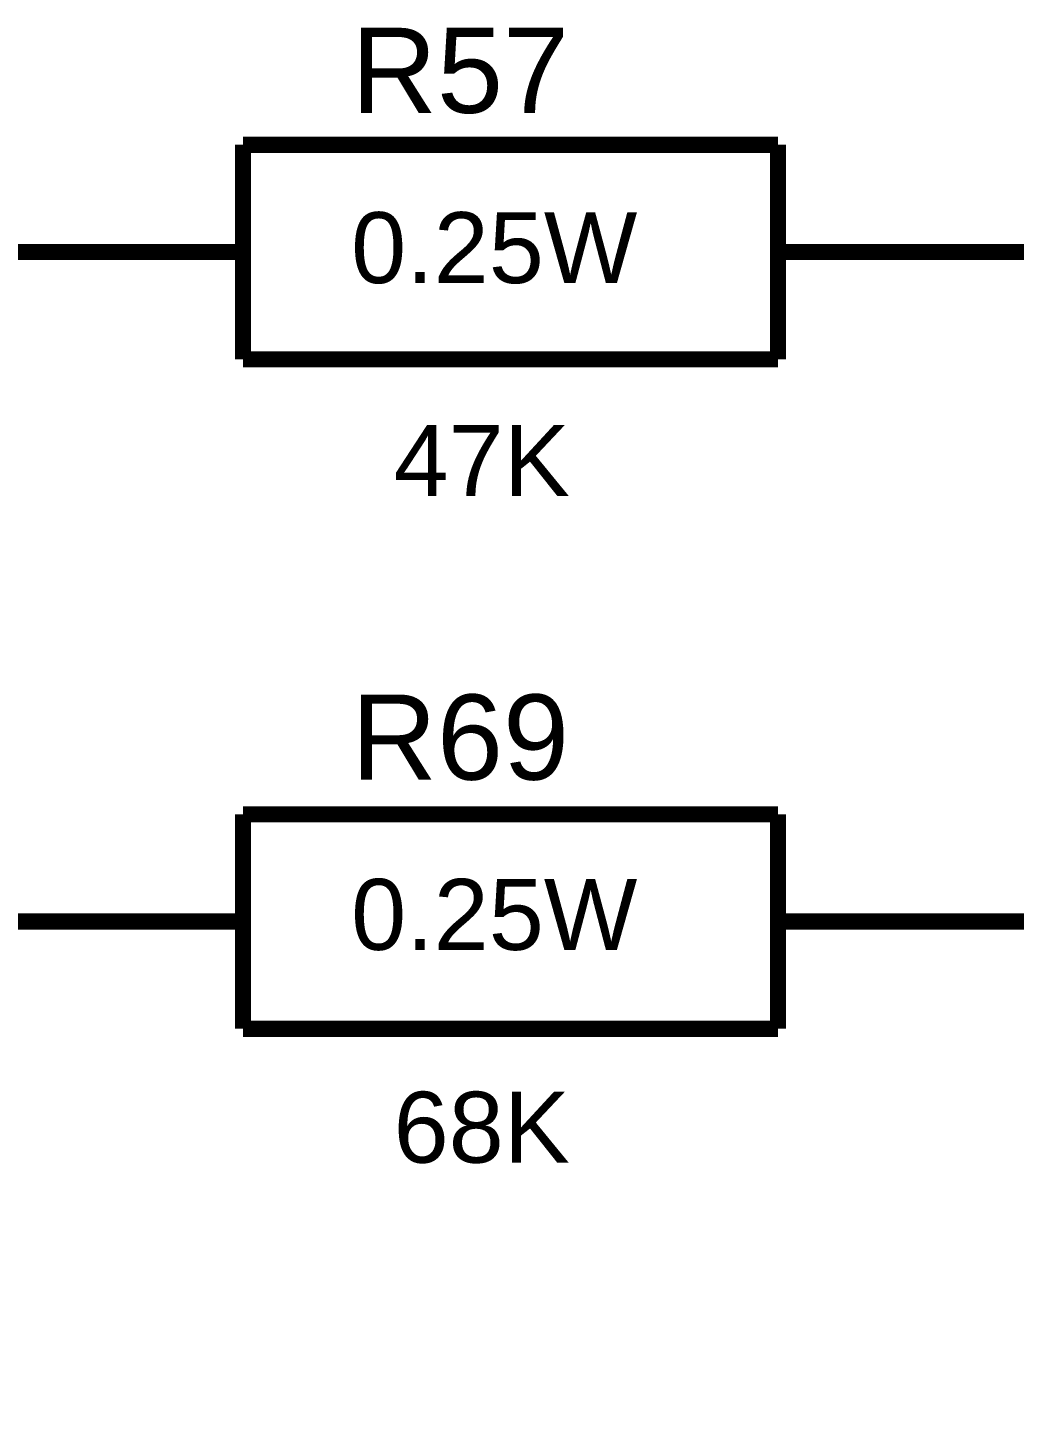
# Model space of a CAD drawing. Header units: millimetres. Extents: x -2024 to 917, y -725 to 13.
# Drawn here: x -1528.13 to -1509.69, y -388.39 to -362.48 of the extents above; entities that cross this region are included whole.
import ezdxf

# ---------------------------------------------------------------- set-up
doc = ezdxf.new("R2010")
doc.units = ezdxf.units.MM
doc.styles.get("Standard").update_dxf_attribs({"font": 'arial.ttf'})

msp = doc.modelspace()

# ---------------------------------------------------------------- linework, layer by layer
at = {"color": 7, "const_width": 0.3}
for points in [[(-1524.106, -364.666), (-1524.106, -368.673)], [(-1524.106, -364.666), (-1514.109, -364.666)], [(-1514.109, -364.666), (-1514.109, -368.673)], [(-1526.605, -366.669), (-1686.521, -366.669)], [(-1524.106, -366.669), (-1526.605, -366.669)], [(-1514.109, -366.669), (-1511.61, -366.669)], [(-1511.61, -366.669), (-1504.112, -366.669), (-1504.112, -379.171), (-1501.613, -379.171)], [(-1524.106, -368.673), (-1514.109, -368.673)], [(-1524.106, -377.168), (-1524.106, -381.175)], [(-1524.106, -377.168), (-1514.109, -377.168)], [(-1514.109, -377.168), (-1514.109, -381.175)], [(-1526.605, -379.171), (-1529.104, -379.171), (-1529.104, -391.673), (-1531.603, -391.673)], [(-1524.106, -379.171), (-1526.605, -379.171)], [(-1514.109, -379.171), (-1511.61, -379.171)], [(-1504.112, -379.171), (-1511.61, -379.171)], [(-1524.106, -381.175), (-1514.109, -381.175)]]:
    msp.add_lwpolyline(points, dxfattribs=at)

# ---------------------------------------------------------------- texts
at = {"color": 7}
for s, height, p in [('R57', 1.5897, (-1522.086, -364.07)), ('0.25W', 1.3247, (-1522.086, -367.249)), ('47K', 1.3247, (-1521.292, -371.223)), ('R69', 1.5897, (-1522.086, -376.522)), ('0.25W', 1.3247, (-1522.086, -379.701)), ('68K', 1.3247, (-1521.292, -383.675))]:
    msp.add_text(s, height=height, dxfattribs=at).set_placement(p)

doc.saveas('drawing.dxf')
